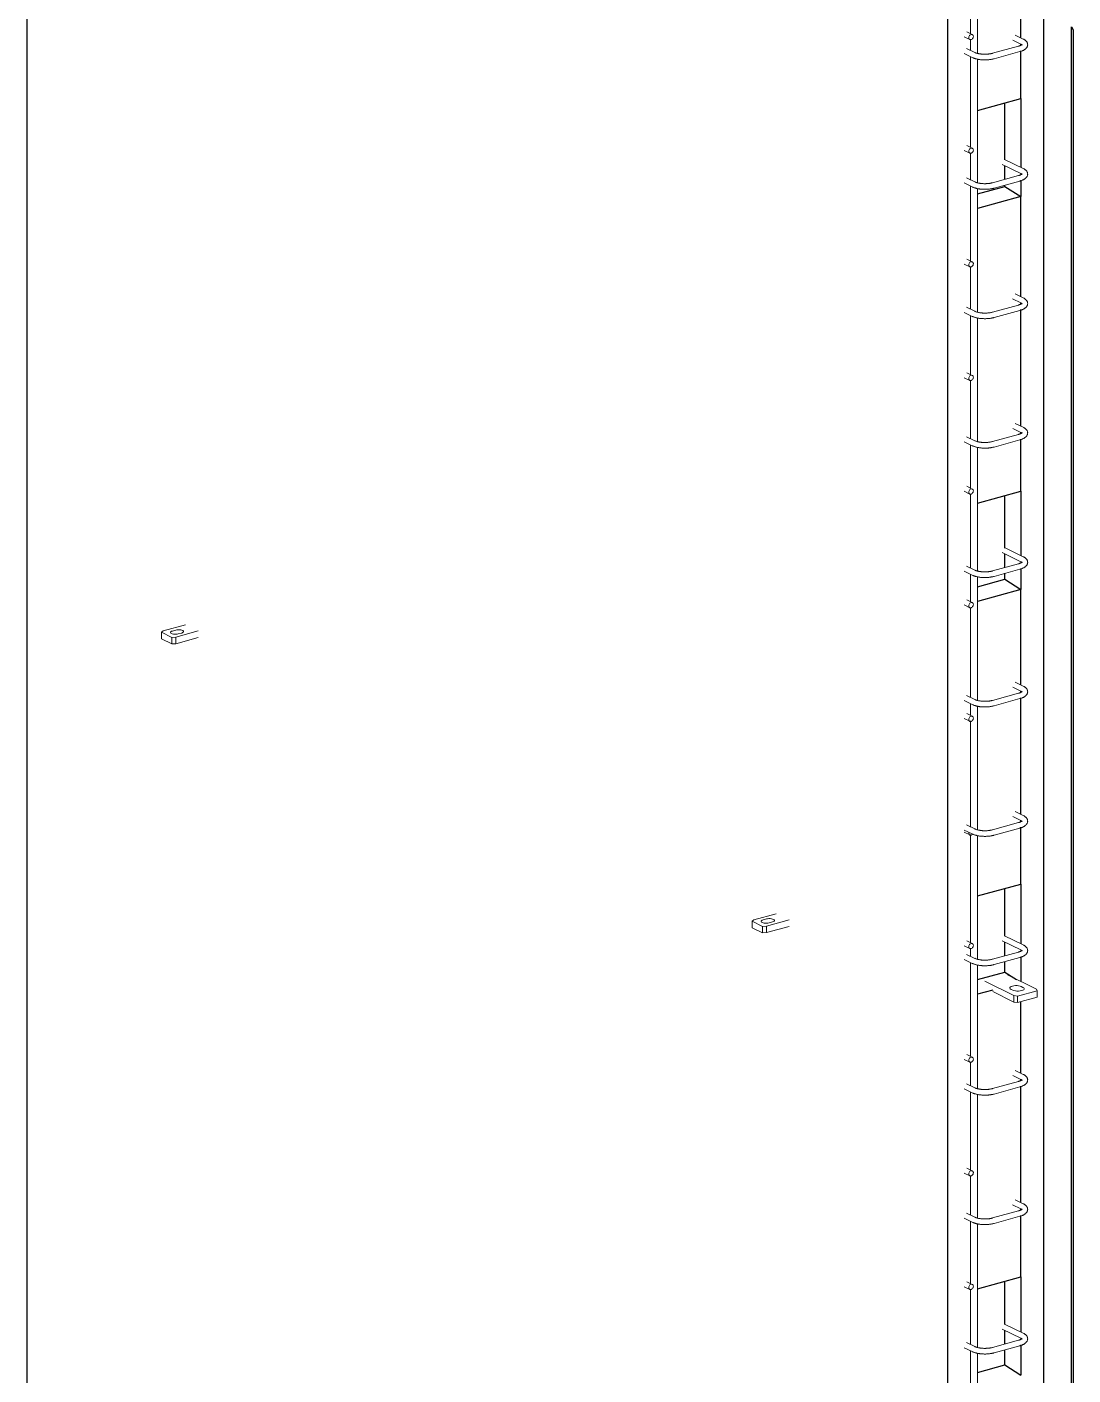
# Model space of a CAD drawing. Header units: millimetres. Extents: x 8908 to 30006, y -2054 to 18539.
# Drawn here: x 24004 to 25489, y 762 to 2677 of the extents above; entities that cross this region are included whole.
import ezdxf

# ---------------------------------------------------------------- set-up
doc = ezdxf.new("R2010")
doc.units = ezdxf.units.MM
for name, color, linetype, lineweight in [('A-GENM', 13, 'Continuous', 18), ('A-WALL', 113, 'Continuous', 25), ('S-RBAR', 171, 'Continuous', 18)]:
    doc.layers.add(name, color=color, linetype=linetype, lineweight=lineweight)

# ---------------------------------------------------------------- blocks, each defined once
blk = doc.blocks.new('Rebar Bar - Part 1534017773-431004-3D Ortho')
at = {"layer": 'S-RBAR'}
for p, q in [((17738.4, 6316.7), (17726.9, 6322.3)), ((17723.4, 6315.1), (17734.9, 6309.5))]:
    blk.add_line(p, q, dxfattribs=at)
blk = doc.blocks.new('Rebar Bar - Part 2227165887-431004-3D Ortho')
at = {"layer": 'S-RBAR'}
for points in [[(17734.9, 6309.5, 0), (17735.5, 6309.2, 0), (17736.2, 6308.9, 0), (17736.8, 6308.7, 0), (17737.5, 6308.4, 0), (17738.2, 6308.2, 0), (17738.8, 6308, 0), (17739.6, 6307.8, 0), (17740.3, 6307.6, 0), (17741, 6307.4, 0), (17741.8, 6307.2, 0), (17742.6, 6307, 0), (17743.3, 6306.9, 0), (17744.1, 6306.8, 0), (17745, 6306.6, 0), (17745.8, 6306.5, 0), (17746.6, 6306.4, 0), (17747.4, 6306.4, 0), (17748.3, 6306.3, 0), (17749.1, 6306.2, 0), (17750, 6306.2, 0), (17750.8, 6306.2, 0), (17751.7, 6306.1, 0), (17752.5, 6306.1, 0), (17753.4, 6306.1, 0), (17754.3, 6306.1, 0), (17755.1, 6306.2, 0), (17756, 6306.2, 0), (17756.8, 6306.3, 0), (17757.7, 6306.3, 0), (17758.5, 6306.4, 0), (17759.3, 6306.5, 0), (17760.1, 6306.6, 0), (17761, 6306.7, 0), (17761.8, 6306.9, 0), (17762.5, 6307, 0), (17763.3, 6307.2, 0), (17764.1, 6307.3, 0), (17764.8, 6307.5, 0), (17765.6, 6307.7, 0), (17765.8, 6307.7, 0)], [(17738.4, 6316.7, 0), (17738.8, 6316.5, 0), (17739.2, 6316.3, 0), (17739.7, 6316.1, 0), (17740.1, 6315.9, 0), (17740.6, 6315.8, 0), (17741.2, 6315.6, 0), (17741.7, 6315.5, 0), (17742.3, 6315.3, 0), (17742.9, 6315.2, 0), (17743.5, 6315, 0), (17744.1, 6314.9, 0), (17744.7, 6314.8, 0), (17745.4, 6314.7, 0), (17746.1, 6314.6, 0), (17746.8, 6314.5, 0), (17747.5, 6314.4, 0), (17748.2, 6314.3, 0), (17748.9, 6314.3, 0), (17749.6, 6314.2, 0), (17750.3, 6314.2, 0), (17751.1, 6314.1, 0), (17751.8, 6314.1, 0), (17752.6, 6314.1, 0), (17753.3, 6314.1, 0), (17754, 6314.1, 0), (17754.8, 6314.2, 0), (17755.5, 6314.2, 0), (17756.2, 6314.2, 0), (17757, 6314.3, 0), (17757.7, 6314.4, 0), (17758.4, 6314.5, 0), (17759.1, 6314.5, 0), (17759.7, 6314.6, 0), (17760.4, 6314.7, 0), (17761.1, 6314.9, 0), (17761.7, 6315, 0), (17762.3, 6315.1, 0), (17762.9, 6315.3, 0), (17763.5, 6315.4, 0), (17763.6, 6315.5, 0)]]:
    blk.add_polyline3d(points, dxfattribs=at)
blk = doc.blocks.new('Rebar Bar - Part 3241041724-431004-3D Ortho')
at = {"layer": 'S-RBAR'}
for p, q in [((17800.5, 6325.6), (17763.6, 6315.5)), ((17765.8, 6307.7), (17802.6, 6317.9))]:
    blk.add_line(p, q, dxfattribs=at)
blk = doc.blocks.new('Rebar Bar - Part 2227165887-V1-3D Ortho')
at = {"layer": 'S-RBAR'}
for points in [[(17805.7, 6328.1, 0), (17805.6, 6328.1, 0), (17805.6, 6328.1, 0), (17805.5, 6328, 0), (17805.4, 6327.9, 0), (17805.3, 6327.8, 0), (17805.1, 6327.6, 0), (17804.9, 6327.5, 0), (17804.6, 6327.3, 0), (17804.3, 6327.1, 0), (17804, 6327, 0), (17803.7, 6326.8, 0), (17803.3, 6326.6, 0), (17802.9, 6326.4, 0), (17802.4, 6326.3, 0), (17801.9, 6326.1, 0), (17801.4, 6325.9, 0), (17800.9, 6325.8, 0), (17800.5, 6325.6, 0)], [(17807.3, 6335.7, 0), (17807.9, 6335.4, 0), (17808.5, 6335.1, 0), (17809, 6334.7, 0), (17809.5, 6334.4, 0), (17810.1, 6334, 0), (17810.6, 6333.6, 0), (17811, 6333.2, 0), (17811.5, 6332.7, 0), (17811.9, 6332.2, 0), (17812.3, 6331.7, 0), (17812.6, 6331.1, 0), (17812.9, 6330.5, 0), (17813.2, 6329.9, 0), (17813.4, 6329.2, 0), (17813.5, 6328.5, 0), (17813.6, 6327.7, 0), (17813.5, 6327, 0), (17813.4, 6326.3, 0), (17813.2, 6325.6, 0), (17813, 6325, 0), (17812.7, 6324.3, 0), (17812.4, 6323.8, 0), (17812, 6323.2, 0), (17811.6, 6322.7, 0), (17811.1, 6322.3, 0), (17810.7, 6321.8, 0), (17810.2, 6321.4, 0), (17809.7, 6321, 0), (17809.1, 6320.7, 0), (17808.6, 6320.3, 0), (17808, 6320, 0), (17807.4, 6319.7, 0), (17806.8, 6319.4, 0), (17806.2, 6319.2, 0), (17805.6, 6318.9, 0), (17804.9, 6318.6, 0), (17804.2, 6318.4, 0), (17803.5, 6318.2, 0), (17802.8, 6318, 0), (17802.6, 6317.9, 0)], [(17805.6, 6327.2, 0), (17805.6, 6327.3, 0), (17805.5, 6327.3, 0), (17805.4, 6327.4, 0), (17805.3, 6327.6, 0), (17805.1, 6327.7, 0), (17804.9, 6327.9, 0), (17804.6, 6328, 0), (17804.3, 6328.2, 0), (17804, 6328.4, 0), (17803.8, 6328.5, 0)]]:
    blk.add_polyline3d(points, dxfattribs=at)
blk = doc.blocks.new('Rebar Bar - Part 3098984773-V4-3D Ortho')
at = {"layer": 'S-RBAR'}
for p, q in [((17807.3, 5416.6), (17795.8, 5422.2)), ((17792.3, 5415.1), (17803.8, 5409.4))]:
    blk.add_line(p, q, dxfattribs=at)
blk = doc.blocks.new('Rebar Bar - Part 3098984773-V8-3D Ortho')
at = {"layer": 'S-RBAR'}
for p, q in [((17777.2, 2481.4), (17803.8, 2468.4)), ((17807.3, 2475.5), (17780.8, 2488.5))]:
    blk.add_line(p, q, dxfattribs=at)
blk = doc.blocks.new('Rebar Bar - Part 3098984773-431004-3D Ortho')
at = {"layer": 'S-RBAR'}
for p, q in [((17807.3, 6335.7), (17795.8, 6341.3)), ((17791.8, 6334.4), (17803.8, 6328.5))]:
    blk.add_line(p, q, dxfattribs=at)
blk = doc.blocks.new('Rebar Bar - Part 1534017773-V9-3D Ortho')
at = {"layer": 'S-RBAR'}
for p, q in [((17723.2, 1352.2), (17734.9, 1346.4)), ((17738.4, 1353.6), (17726.9, 1359.3))]:
    blk.add_line(p, q, dxfattribs=at)
blk = doc.blocks.new('Rebar Bar - Part 3098984773-V10-3D Ortho')
at = {"layer": 'S-RBAR'}
for p, q in [((17792.3, 1187.3), (17803.8, 1181.6)), ((17807.3, 1188.8), (17795.8, 1194.5))]:
    blk.add_line(p, q, dxfattribs=at)
blk = doc.blocks.new('Rebar Bar - Part 3098984773-V5-3D Ortho')
at = {"layer": 'S-RBAR'}
for p, q in [((17777.2, 5238.6), (17803.8, 5225.6)), ((17807.3, 5232.8), (17780.8, 5245.8))]:
    blk.add_line(p, q, dxfattribs=at)
blk = doc.blocks.new('RR spread anchor face based - RR-SA-2_5-200-1726821-3D Ortho')
at = {"layer": 'A-GENM'}
for p, q in [((17424.7, 5639.4), (17422.2, 5637.5)), ((17422.2, 5637.5), (17437.3, 5630.2)), ((17422.2, 5637.5), (17422.2, 5628.2)), ((17456.7, 5648.2), (17424.7, 5639.4)), ((17437.3, 5630.2), (17442.8, 5630.6)), ((17437.3, 5630.2), (17437.3, 5620.9)), ((17437.9, 5639.3), (17442.7, 5640.7)), ((17442.8, 5630.6), (17474.7, 5639.4)), ((17442.8, 5630.6), (17442.8, 5621.3)), ((17474.7, 5630.1), (17442.8, 5621.3)), ((17451.1, 5636.5), (17446.3, 5635.2)), ((17437.3, 5620.9), (17422.2, 5628.2)), ((17442.8, 5621.3), (17437.3, 5620.9))]:
    blk.add_line(p, q, dxfattribs=at)
for points in [[(17446.3, 5635.2, 0), (17444.8, 5634.9, 0), (17443, 5634.7, 0), (17441.2, 5634.7, 0), (17439.4, 5634.9, 0), (17437.8, 5635.3, 0), (17436.5, 5635.7, 0), (17435.6, 5636.3, 0), (17435.2, 5637, 0), (17435.2, 5637.6, 0), (17435.7, 5638.3, 0), (17436.6, 5638.9, 0), (17437.9, 5639.3, 0)], [(17442.7, 5640.7, 0), (17444.3, 5641, 0), (17446.1, 5641.2, 0), (17447.9, 5641.2, 0), (17449.7, 5641, 0), (17451.3, 5640.6, 0), (17452.5, 5640.2, 0), (17453.4, 5639.6, 0), (17453.9, 5638.9, 0), (17453.9, 5638.2, 0), (17453.4, 5637.6, 0), (17452.4, 5637, 0), (17451.1, 5636.5, 0)]]:
    blk.add_polyline3d(points, dxfattribs=at)
blk = doc.blocks.new('Rebar Bar - Part 2024903536-431004-3D Ortho')
at = {"layer": 'S-RBAR'}
for p, q in [((17734.9, 6378), (17727, 6381.8)), ((17723.5, 6374.7), (17731.4, 6370.8))]:
    blk.add_line(p, q, dxfattribs=at)
for points in [[(17736.4, 6375.3, 0), (17736.3, 6376.2, 0), (17736, 6377, 0), (17735.4, 6377.6, 0), (17734.8, 6378, 0), (17734, 6378.2, 0), (17733.2, 6378.1, 0), (17732.4, 6377.7, 0), (17731.6, 6377.2, 0), (17730.9, 6376.4, 0), (17730.4, 6375.5, 0), (17730.1, 6374.5, 0), (17730, 6373.5, 0)], [(17730, 6373.5, 0), (17730.1, 6372.6, 0), (17730.4, 6371.7, 0), (17730.9, 6371.1, 0), (17731.6, 6370.7, 0), (17732.4, 6370.6, 0), (17733.2, 6370.7, 0), (17734, 6371, 0), (17734.8, 6371.6, 0), (17735.4, 6372.4, 0), (17736, 6373.3, 0), (17736.3, 6374.3, 0), (17736.4, 6375.3, 0)]]:
    blk.add_polyline3d(points, dxfattribs=at)
blk = doc.blocks.new('Rebar Bar - Part 2024903536-V17-3D Ortho')
at = {"layer": 'S-RBAR'}
for p, q in [((17723.5, 1532.8), (17731.4, 1528.9)), ((17730.1, 1532.6), (17730, 1531.6))]:
    blk.add_line(p, q, dxfattribs=at)
blk.add_polyline3d([(17730, 1531.6, 0), (17730.1, 1530.7, 0), (17730.4, 1529.9, 0), (17730.9, 1529.2, 0), (17731.6, 1528.8, 0), (17732.4, 1528.7, 0), (17733.2, 1528.8, 0), (17734, 1529.1, 0), (17734.8, 1529.7, 0), (17735.4, 1530.5, 0)], dxfattribs=at)
blk = doc.blocks.new('Rebar Bar - Part 3352154782-431004-3D Ortho')
at = {"layer": 'S-RBAR'}
for p, q in [((17732.5, 2818.3), (17732.5, 2666.8)), ((17742.5, 2639.2), (17742.5, 2814.9)), ((17732.5, 2659.2), (17732.5, 2643)), ((17732.5, 2634.4), (17732.5, 2505.4)), ((17742.5, 2455.4), (17742.5, 2631)), ((17732.5, 2497.8), (17732.5, 2459.2)), ((17732.5, 2450.6), (17732.5, 2344)), ((17742.5, 2271.6), (17742.5, 2447.2)), ((17732.5, 2336.4), (17732.5, 2275.6)), ((17732.5, 2266.8), (17732.5, 2182.6)), ((17742.5, 2087.8), (17742.5, 2263.4)), ((17732.5, 2175), (17732.5, 2091.6)), ((17732.5, 2083), (17732.5, 2021.2)), ((17742.5, 1903.9), (17742.5, 2079.6)), ((17732.5, 2013.6), (17732.5, 1907.8)), ((17732.5, 1899.2), (17732.5, 1859.9)), ((17742.5, 1720.1), (17742.5, 1895.8)), ((17732.5, 1852.2), (17732.5, 1724)), ((17732.5, 1715), (17732.5, 1698.5)), ((17742.5, 1536.3), (17742.5, 1712)), ((17732.5, 1690.8), (17732.5, 1540.1)), ((17732.5, 1529.4), (17732.5, 1375.7)), ((17742.5, 1352.5), (17742.5, 1528.1)), ((17732.5, 1368), (17732.5, 1356.3)), ((17732.5, 1347.7), (17732.5, 1214.3)), ((17742.5, 1168.7), (17742.5, 1344.3)), ((17732.5, 1206.6), (17732.5, 1172.5)), ((17732.5, 1163.9), (17732.5, 1052.9)), ((17742.5, 984.9), (17742.5, 1160.5)), ((17732.5, 1045.2), (17732.5, 988.7)), ((17732.5, 980.1), (17732.5, 891.5)), ((17742.5, 801), (17742.5, 976.7)), ((17732.5, 883.8), (17732.5, 804.9)), ((17732.5, 796.3), (17732.5, 730.1)), ((17742.5, 617.2), (17742.5, 792.9))]:
    blk.add_line(p, q, dxfattribs=at)
blk = doc.blocks.new('RR spread anchor face based - RR-SA-3_0-200-V23-3D Ortho')
at = {"layer": 'A-GENM'}
for p, q in [((17826, 1309.8), (17784.7, 1330)), ((17752.7, 1321.1), (17794, 1300.9)), ((17794, 1291.6), (17764, 1306.3)), ((17792.4, 1308.4), (17790, 1309.6)), ((17799, 1300), (17827, 1307.7)), ((17804.4, 1313.6), (17806.8, 1312.4)), ((17827, 1307.7), (17826, 1309.8)), ((17827, 1307.7), (17827, 1298.4)), ((17794, 1300.9), (17799, 1300)), ((17794, 1291.6), (17794, 1300.9)), ((17799, 1290.7), (17794, 1291.6)), ((17799, 1300), (17799, 1290.7)), ((17827, 1298.4), (17799, 1290.7))]:
    blk.add_line(p, q, dxfattribs=at)
for points in [[(17790, 1309.6, 0), (17788.8, 1310.4, 0), (17788.3, 1311.2, 0), (17788.3, 1312.1, 0), (17788.9, 1312.9, 0), (17790.1, 1313.7, 0), (17791.8, 1314.3, 0), (17793.8, 1314.7, 0), (17796.1, 1314.9, 0), (17798.5, 1314.9, 0), (17800.7, 1314.7, 0), (17802.7, 1314.2, 0), (17804.4, 1313.6, 0)], [(17806.8, 1312.4, 0), (17807.9, 1311.7, 0), (17808.5, 1310.8, 0), (17808.5, 1310, 0), (17807.9, 1309.1, 0), (17806.7, 1308.4, 0), (17805, 1307.8, 0), (17802.9, 1307.4, 0), (17800.7, 1307.2, 0), (17798.3, 1307.2, 0), (17796.1, 1307.4, 0), (17794, 1307.8, 0), (17792.4, 1308.4, 0)]]:
    blk.add_polyline3d(points, dxfattribs=at)

msp = doc.modelspace()

# ---------------------------------------------------------------- linework, layer by layer
at = {"layer": 'A-WALL'}
for p, q in [((25447.42322, 6385.24147), (25447.42322, -2035.26988)), ((24004.34112, 6325.4179), (24004.34112, 568.17261)), ((25311.46893, -2054.43615), (25311.46893, 5789.7185)), ((25415.40041, 2660.99931), (25415.40041, 2826.4865)), ((25487.3948, -2024.2254), (25487.3948, 2676.56807)), ((25487.41581, 2676.58173), (25489.38303, 2672.4742)), ((25489.38303, 2672.4742), (25489.38303, -2019.0751)), ((25415.40041, 2650.89129), (25415.40041, 2652.26408)), ((25415.40041, 2575.11505), (25415.40041, 2642.67044)), ((25353.88069, 2558.11664), (25415.40041, 2575.11505)), ((25392.3869, 2487.72054), (25392.3869, 2568.75623)), ((25415.39605, 2575.11635), (25415.39605, 2477.18539)), ((25392.3869, 2460.01056), (25392.3869, 2479.67675)), ((25392.3869, 2450.06567), (25392.3869, 2451.99852)), ((25415.39605, 2468.45132), (25415.39605, 2467.0775)), ((25415.39605, 2458.85306), (25415.39605, 2435.62541)), ((25353.88069, 2439.42608), (25392.3869, 2450.06567)), ((25415.40041, 2435.62411), (25353.88069, 2418.6257)), ((25392.3869, 2450.06567), (25415.39918, 2435.62547)), ((25415.40041, 2293.36719), (25415.40041, 2435.62411)), ((25415.40041, 2283.25917), (25415.40041, 2284.63196)), ((25415.40041, 2109.55113), (25415.40041, 2275.03832)), ((25415.40041, 2099.44312), (25415.40041, 2100.8159)), ((25415.40041, 2017.15737), (25415.40041, 2091.22226)), ((25353.88069, 2000.15896), (25415.40041, 2017.15737)), ((25392.3869, 1936.27237), (25392.3869, 2010.79854)), ((25415.39605, 2017.15867), (25415.39605, 1925.73721)), ((25392.3869, 1908.56238), (25392.3869, 1928.22858)), ((25415.39605, 1917.00315), (25415.39605, 1915.62933)), ((25392.3869, 1892.10798), (25392.3869, 1900.56196)), ((25415.39605, 1907.40488), (25415.39605, 1877.66773)), ((25353.88069, 1881.4684), (25392.3869, 1892.10798)), ((25415.40041, 1877.66643), (25353.88069, 1860.66802)), ((25392.3869, 1892.10798), (25415.39918, 1877.66779)), ((25415.40041, 1741.91902), (25415.40041, 1877.66643)), ((25415.40041, 1731.811), (25415.40041, 1733.18378)), ((25415.40041, 1558.10296), (25415.40041, 1723.59015)), ((25415.40041, 1547.99494), (25415.40041, 1549.36773)), ((25415.40041, 1459.19968), (25415.40041, 1539.77409)), ((25353.88069, 1442.20128), (25415.40041, 1459.19968)), ((25415.39605, 1459.20098), (25415.39605, 1374.28903)), ((25392.3869, 1385.16261), (25392.3869, 1452.84086)), ((25392.3869, 1357.11421), (25392.3869, 1376.7804)), ((25415.39605, 1365.55497), (25415.39605, 1364.18115)), ((25392.3869, 1334.1503), (25392.3869, 1349.11379)), ((25415.39605, 1355.95671), (25415.39605, 1320.55704)), ((25353.88069, 1323.51072), (25392.3869, 1334.1503)), ((25392.3869, 1334.1503), (25409.27653, 1323.55207)), ((25375.42676, 1308.6637), (25353.88069, 1302.71034)), ((25415.40041, 1190.47084), (25415.40041, 1292.07876)), ((25415.40041, 1180.36282), (25415.40041, 1181.73561)), ((25415.40041, 1006.65478), (25415.40041, 1172.14197)), ((25415.40041, 996.54676), (25415.40041, 997.91955)), ((25415.40041, 901.242), (25415.40041, 988.32591)), ((25353.88069, 884.2436), (25415.40041, 901.242)), ((25415.39605, 901.2433), (25415.39605, 822.84086)), ((25392.3869, 833.37602), (25392.3869, 894.88318)), ((25392.3869, 805.66603), (25392.3869, 825.33223)), ((25415.39605, 814.1068), (25415.39605, 812.73298)), ((25415.39605, 804.50853), (25415.39605, 761.75236)), ((25392.3869, 776.19262), (25392.3869, 797.66561)), ((25353.88069, 765.55304), (25392.3869, 776.19262)), ((25392.3869, 776.19262), (25415.39918, 761.75242))]:
    msp.add_line(p, q, dxfattribs=at)

# ---------------------------------------------------------------- block references
at = {"layer": 'A-GENM'}
for name, p in [('RR spread anchor face based - RR-SA-2_5-200-1726821-3D Ortho', (6772.8895, -3820.75935)), ('RR spread anchor face based - RR-SA-2_5-200-1726821-3D Ortho', (7611.47088, -4231.17909)), ('RR spread anchor face based - RR-SA-3_0-200-V23-3D Ortho', (7611.47088, 0))]:
    msp.add_blockref(name, p, dxfattribs=at)
at = {"layer": 'S-RBAR'}
for name, p in [('Rebar Bar - Part 3352154782-431004-3D Ortho', (7611.47088, 0)), ('Rebar Bar - Part 2024903536-431004-3D Ortho', (7611.47088, -3712.12034)), ('Rebar Bar - Part 3098984773-V4-3D Ortho', (7611.47088, -2757.24088)), ('Rebar Bar - Part 1534017773-431004-3D Ortho', (7611.47088, -3676.32117)), ('Rebar Bar - Part 3241041724-431004-3D Ortho', (7611.47088, -3676.32117)), ('Rebar Bar - Part 2227165887-V1-3D Ortho', (7611.47088, -3676.32117)), ('Rebar Bar - Part 2227165887-431004-3D Ortho', (7611.47088, -3676.32117)), ('Rebar Bar - Part 2024903536-431004-3D Ortho', (7611.47088, -3873.51687)), ('Rebar Bar - Part 3098984773-V8-3D Ortho', (7611.47088, 0)), ('Rebar Bar - Part 2227165887-V1-3D Ortho', (7611.47088, -3860.13723)), ('Rebar Bar - Part 1534017773-431004-3D Ortho', (7611.47088, -3860.13723)), ('Rebar Bar - Part 2227165887-431004-3D Ortho', (7611.47088, -3860.13723)), ('Rebar Bar - Part 3241041724-431004-3D Ortho', (7611.47088, -3860.13723)), ('Rebar Bar - Part 2024903536-431004-3D Ortho', (7611.47088, -4034.91341)), ('Rebar Bar - Part 3241041724-431004-3D Ortho', (7611.47088, -4043.95329)), ('Rebar Bar - Part 3098984773-431004-3D Ortho', (7611.47088, -4043.95329)), ('Rebar Bar - Part 2227165887-V1-3D Ortho', (7611.47088, -4043.95329)), ('Rebar Bar - Part 1534017773-431004-3D Ortho', (7611.47088, -4043.95329)), ('Rebar Bar - Part 2227165887-431004-3D Ortho', (7611.47088, -4043.95329)), ('Rebar Bar - Part 2024903536-431004-3D Ortho', (7611.47088, -4196.30995)), ('Rebar Bar - Part 3098984773-V4-3D Ortho', (7611.47088, -3308.68905)), ('Rebar Bar - Part 2227165887-V1-3D Ortho', (7611.47088, -4227.76934)), ('Rebar Bar - Part 1534017773-431004-3D Ortho', (7611.47088, -4227.76934)), ('Rebar Bar - Part 2227165887-431004-3D Ortho', (7611.47088, -4227.76934)), ('Rebar Bar - Part 3241041724-431004-3D Ortho', (7611.47088, -4227.76934)), ('Rebar Bar - Part 2024903536-431004-3D Ortho', (7611.47088, -4357.70648)), ('Rebar Bar - Part 3098984773-V8-3D Ortho', (7611.47088, -551.44818)), ('Rebar Bar - Part 2227165887-V1-3D Ortho', (7611.47088, -4411.5854)), ('Rebar Bar - Part 1534017773-431004-3D Ortho', (7611.47088, -4411.5854)), ('Rebar Bar - Part 2227165887-431004-3D Ortho', (7611.47088, -4411.5854)), ('Rebar Bar - Part 3241041724-431004-3D Ortho', (7611.47088, -4411.5854)), ('Rebar Bar - Part 2024903536-431004-3D Ortho', (7611.47088, -4519.10302)), ('Rebar Bar - Part 3098984773-V4-3D Ortho', (7611.47088, -3676.32117)), ('Rebar Bar - Part 1534017773-431004-3D Ortho', (7611.47088, -4595.40146)), ('Rebar Bar - Part 3241041724-431004-3D Ortho', (7611.47088, -4595.40146)), ('Rebar Bar - Part 2227165887-V1-3D Ortho', (7611.47088, -4595.40146)), ('Rebar Bar - Part 2227165887-431004-3D Ortho', (7611.47088, -4595.40146)), ('Rebar Bar - Part 2024903536-431004-3D Ortho', (7611.47088, -4680.49956)), ('Rebar Bar - Part 3098984773-V4-3D Ortho', (7611.47088, -3860.13723)), ('Rebar Bar - Part 2227165887-V1-3D Ortho', (7611.47088, -4779.21752)), ('Rebar Bar - Part 1534017773-431004-3D Ortho', (7611.47088, -4779.21752)), ('Rebar Bar - Part 2024903536-V17-3D Ortho', (7611.47088, 0)), ('Rebar Bar - Part 2227165887-431004-3D Ortho', (7611.47088, -4779.21752)), ('Rebar Bar - Part 3241041724-431004-3D Ortho', (7611.47088, -4779.21752)), ('Rebar Bar - Part 3098984773-V8-3D Ortho', (7611.47088, -1102.89635)), ('Rebar Bar - Part 2024903536-431004-3D Ortho', (7611.47088, -5003.29263)), ('Rebar Bar - Part 3241041724-431004-3D Ortho', (7611.47088, -4963.03358)), ('Rebar Bar - Part 2227165887-V1-3D Ortho', (7611.47088, -4963.03358)), ('Rebar Bar - Part 1534017773-V9-3D Ortho', (7611.47088, 0)), ('Rebar Bar - Part 2227165887-431004-3D Ortho', (7611.47088, -4963.03358)), ('Rebar Bar - Part 2024903536-431004-3D Ortho', (7611.47088, -5164.68917)), ('Rebar Bar - Part 3098984773-V10-3D Ortho', (7611.47088, 0)), ('Rebar Bar - Part 2227165887-V1-3D Ortho', (7611.47088, -5146.84964)), ('Rebar Bar - Part 1534017773-431004-3D Ortho', (7611.47088, -5146.84964)), ('Rebar Bar - Part 2227165887-431004-3D Ortho', (7611.47088, -5146.84964)), ('Rebar Bar - Part 3241041724-431004-3D Ortho', (7611.47088, -5146.84964)), ('Rebar Bar - Part 2024903536-431004-3D Ortho', (7611.47088, -5326.0857)), ('Rebar Bar - Part 3098984773-431004-3D Ortho', (7611.47088, -5330.6657)), ('Rebar Bar - Part 2227165887-V1-3D Ortho', (7611.47088, -5330.6657)), ('Rebar Bar - Part 1534017773-431004-3D Ortho', (7611.47088, -5330.6657)), ('Rebar Bar - Part 2227165887-431004-3D Ortho', (7611.47088, -5330.6657)), ('Rebar Bar - Part 3241041724-431004-3D Ortho', (7611.47088, -5330.6657)), ('Rebar Bar - Part 2024903536-431004-3D Ortho', (7611.47088, -5487.48224)), ('Rebar Bar - Part 3098984773-V5-3D Ortho', (7611.47088, -4411.5854)), ('Rebar Bar - Part 1534017773-431004-3D Ortho', (7611.47088, -5514.48175)), ('Rebar Bar - Part 3241041724-431004-3D Ortho', (7611.47088, -5514.48175)), ('Rebar Bar - Part 2227165887-V1-3D Ortho', (7611.47088, -5514.48175)), ('Rebar Bar - Part 2227165887-431004-3D Ortho', (7611.47088, -5514.48175))]:
    msp.add_blockref(name, p, dxfattribs=at)

doc.saveas('drawing.dxf')
